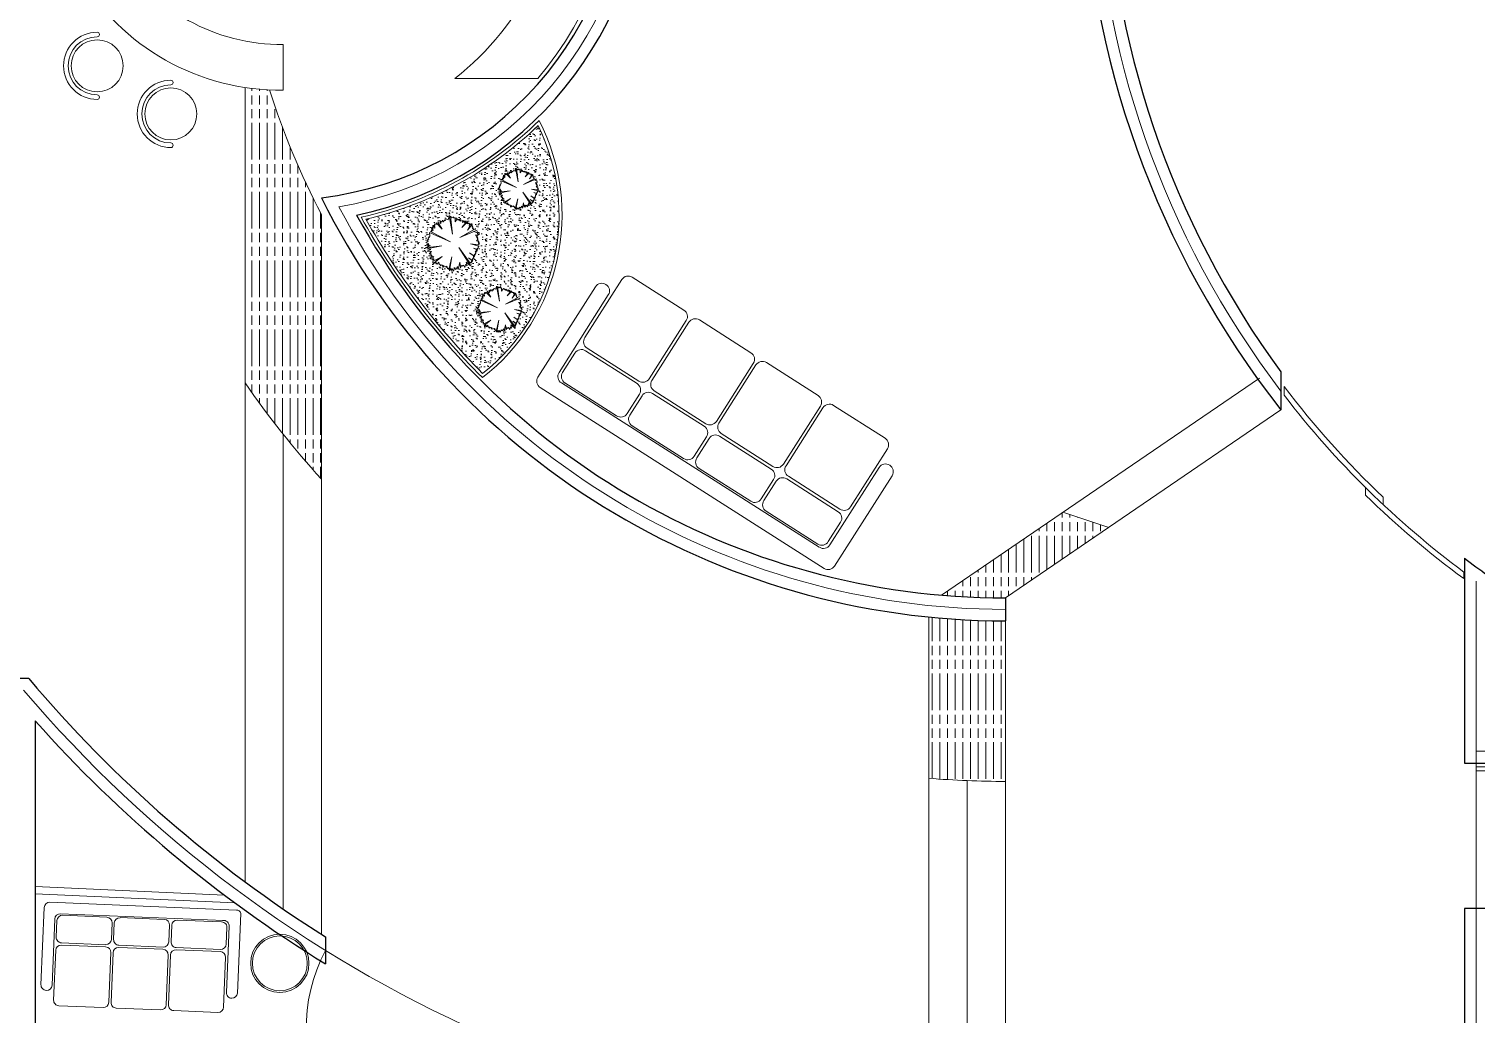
# Model space of a CAD drawing. Header units: millimetres. Extents: x 291 to 670, y 42 to 304.
# Drawn here: x 541.45 to 550.92, y 252.88 to 259.32 of the extents above; entities that cross this region are included whole.
import ezdxf

# ---------------------------------------------------------------- set-up
doc = ezdxf.new("R2010")
doc.units = ezdxf.units.MM
doc.layers.get('0').update_dxf_attribs({"lineweight": 5})
for name, color, linetype, lineweight in [('escalones', 3, 'Continuous', 15), ('medio muro', 6, 'Continuous', 13), ('muebles', 2, 'Continuous', 13), ('muros', 1, 'Continuous', 25), ('ventanas y canceleria', 4, 'Continuous', 13)]:
    doc.layers.add(name, color=color, linetype=linetype, lineweight=lineweight)
pattern_1 = [(270, (381.757865, 514.30787), (0.05, -9e-18), [0.24, -0.03, 0.06, -0.03, 0.06, -0.03])]

msp = doc.modelspace()

# ---------------------------------------------------------------- hatches: boundary and pattern name
at = {"layer": 'escalones'}
h = msp.add_hatch(dxfattribs=at)
h.set_pattern_fill('ACAD_ISO09W100', color=256, scale=0.01, angle=-90, style=0)
h.set_pattern_definition(pattern_1)
h.paths.add_polyline_path([(542.8631, 257.0071, 0.033218), (543.3631, 256.3788), (543.3631, 258.1088, -0.04376), (543.0236, 258.9232, -0.026369), (542.8631, 258.939)])
h = msp.add_hatch(dxfattribs=at)
h.set_pattern_fill('AR-SAND', color=256, scale=0.001, angle=-90, style=0)
h.set_pattern_definition([(52.5, (291.323574, -311.45063), (0.0489413237, -0.0016000313), [0, -0.038608, 0, -0.04318, 0, -0.041275]), (82.5, (291.323574, -311.45063), (0.07168251, 0.044952328), [0, -0.020828, 0, -0.034798, 0, -0.013335]), (122.5, (291.323574, -311.481873), (0.0001437185, 0.079099237), [0, -0.0127, 0, -0.04572, 0, -0.05969]), (132.5, (291.323574, -311.48187), (0.022292932, 0.076355645), [0, -0.00635, 0, -0.029972, 0, -0.03429])])
h.paths.add_polyline_path([(544.7807, 258.69, -0.352558), (544.4175, 257.0687, -0.066063), (543.6535, 258.0776, 0.133827)])
h.paths.add_polyline_path([(544.6543, 258.1413), (544.6594, 258.1563), (544.6657, 258.1494), (544.6747, 258.1629), (544.6777, 258.1494), (544.6852, 258.1853), (544.6896, 258.1569), (544.6926, 258.1689), (544.6956, 258.1644), (544.7031, 258.1704), (544.7106, 258.1584), (544.7136, 258.1734), (544.721, 258.1659), (544.7166, 258.1853), (544.7375, 258.1674), (544.6807, 258.2557), (544.7371, 258.1789), (544.7379, 258.1845), (544.7421, 258.18), (544.741, 258.1859), (544.7446, 258.184), (544.7435, 258.1895), (544.7502, 258.1898), (544.7276, 258.2065), (544.7485, 258.1932), (544.7454, 258.1968), (544.7496, 258.1957), (544.7465, 258.1993), (544.7513, 258.199), (544.749, 258.2024), (544.755, 258.2019), (544.7535, 258.2116), (544.7585, 258.2116), (544.7329, 258.2308), (544.7579, 258.2143), (544.7566, 258.2205), (544.7602, 258.2194), (544.7568, 258.2224), (544.7621, 258.221), (544.7591, 258.2249), (544.7636, 258.2258), (544.763, 258.2322), (544.7674, 258.2344), (544.7613, 258.238), (544.7719, 258.2405), (544.7655, 258.2428), (544.7727, 258.2436), (544.7521, 258.2537), (544.7727, 258.247), (544.7705, 258.2514), (544.7738, 258.2495), (544.7747, 258.255), (544.7769, 258.2562), (544.7755, 258.2601), (544.7813, 258.2629), (544.7376, 258.2746), (544.7777, 258.2695), (544.7822, 258.2771), (544.7752, 258.2776), (544.7802, 258.2835), (544.7755, 258.2849), (544.7774, 258.2888), (544.7677, 258.2885), (544.776, 258.2997), (544.7702, 258.3008), (544.7735, 258.3055), (544.7655, 258.3069), (544.7721, 258.3139), (544.7618, 258.3164), (544.775, 258.317), (544.7721, 258.3248), (544.7754, 258.3262), (544.7542, 258.3348), (544.6857, 258.3057), (544.7569, 258.3447), (544.7472, 258.3489), (544.7506, 258.3523), (544.7458, 258.3564), (544.7499, 258.3598), (544.7438, 258.3632), (544.7458, 258.3693), (544.7234, 258.3414), (544.7404, 258.372), (544.7316, 258.3652), (544.7329, 258.3747), (544.7214, 258.3733), (544.7227, 258.3822), (544.6949, 258.3543), (544.718, 258.3829), (544.7065, 258.3788), (544.7112, 258.3856), (544.699, 258.3788), (544.7065, 258.3869), (544.699, 258.3835), (544.7003, 258.3897), (544.6895, 258.3863), (544.6908, 258.393), (544.6834, 258.3876), (544.6854, 258.393), (544.6766, 258.391), (544.6786, 258.3944), (544.6732, 258.3978), (544.6623, 258.3822), (544.6623, 258.4019), (544.6549, 258.4012), (544.6555, 258.4073), (544.6454, 258.4012), (544.6393, 258.4094), (544.6501, 258.3224), (544.6332, 258.4114), (544.6291, 258.3924), (544.6182, 258.3971), (544.6142, 258.3876), (544.6108, 258.3917), (544.6046, 258.3815), (544.6013, 258.3903), (544.5958, 258.3808), (544.5897, 258.3876), (544.5924, 258.374), (544.5782, 258.3808), (544.5992, 258.3462), (544.57, 258.3767), (544.5694, 258.3686), (544.5619, 258.3733), (544.5633, 258.3638), (544.5537, 258.3652), (544.5531, 258.3598), (544.5592, 258.3591), (544.5633, 258.3591), (544.5633, 258.3516), (544.551, 258.357), (544.5558, 258.3496), (544.547, 258.3496), (544.5551, 258.3414), (544.5456, 258.3414), (544.5497, 258.3366), (544.5422, 258.3346), (544.6393, 258.2843), (544.5436, 258.3265), (544.5375, 258.3299), (544.5388, 258.3115), (544.5334, 258.3095), (544.5375, 258.3061), (544.53, 258.3034), (544.5334, 258.2979), (544.5273, 258.2979), (544.5307, 258.2932), (544.5259, 258.2898), (544.53, 258.2857), (544.5185, 258.2816), (544.5334, 258.2748), (544.5212, 258.2701), (544.5361, 258.2694), (544.5293, 258.2639), (544.5415, 258.2646), (544.5164, 258.2551), (544.5972, 258.2639), (544.5236, 258.2493), (544.5436, 258.247), (544.5263, 258.2382), (544.5476, 258.2361), (544.5361, 258.2252), (544.5449, 258.2252), (544.5415, 258.2191), (544.549, 258.2191), (544.5442, 258.2109), (544.5524, 258.2137), (544.5578, 258.2089), (544.5407, 258.206), (544.5442, 258.2006), (544.5578, 258.2007), (544.5539, 258.1882), (544.5999, 258.2123), (544.56, 258.1818), (544.5718, 258.1818), (544.5751, 258.1743), (544.5827, 258.1842), (544.5841, 258.1724), (544.5879, 258.1743), (544.5902, 258.1667), (544.5935, 258.1719), (544.5992, 258.1705), (544.6029, 258.1648), (544.6076, 258.1686), (544.6048, 258.1596), (544.6199, 258.1644), (544.618, 258.1592), (544.6232, 258.163), (544.6251, 258.1526), (544.6307, 258.1559), (544.6312, 258.1469), (544.6467, 258.2115), (544.6354, 258.1422), (544.6439, 258.153), (544.6453, 258.1431), (544.6496, 258.1526)], flags=16)
h.paths.add_polyline_path([(544.3967, 257.9204), (544.3874, 257.9212), (544.3941, 257.929), (544.3878, 257.9308), (544.3904, 257.936), (544.3774, 257.9357), (544.3886, 257.9505), (544.3808, 257.952), (544.3852, 257.9583), (544.3745, 257.9602), (544.3834, 257.9695), (544.3696, 257.9728), (544.3872, 257.9737), (544.3832, 257.9841), (544.3877, 257.9859), (544.3595, 257.9974), (544.2682, 257.9586), (544.363, 258.0106), (544.3501, 258.0162), (544.3546, 258.0207), (544.3483, 258.0261), (544.3537, 258.0307), (544.3455, 258.0352), (544.3483, 258.0433), (544.3184, 258.0062), (544.341, 258.047), (544.3292, 258.0379), (544.3311, 258.0506), (544.3157, 258.0488), (544.3175, 258.0606), (544.2804, 258.0234), (544.3112, 258.0615), (544.2958, 258.056), (544.3021, 258.0651), (544.2858, 258.056), (544.2958, 258.0669), (544.2858, 258.0624), (544.2876, 258.0705), (544.2731, 258.066), (544.275, 258.0751), (544.265, 258.0678), (544.2677, 258.0751), (544.256, 258.0723), (544.2587, 258.0769), (544.2514, 258.0814), (544.237, 258.0606), (544.237, 258.0868), (544.227, 258.0859), (544.2279, 258.0941), (544.2143, 258.0859), (544.2062, 258.0968), (544.2207, 257.9808), (544.198, 258.0995), (544.1926, 258.0742), (544.1781, 258.0805), (544.1727, 258.0678), (544.1682, 258.0732), (544.16, 258.0597), (544.1555, 258.0714), (544.1483, 258.0588), (544.1401, 258.0678), (544.1437, 258.0497), (544.1247, 258.0588), (544.1528, 258.0125), (544.1139, 258.0533), (544.113, 258.0424), (544.103, 258.0488), (544.1048, 258.0361), (544.0922, 258.0379), (544.0913, 258.0307), (544.0994, 258.0298), (544.1048, 258.0298), (544.1048, 258.0198), (544.0885, 258.027), (544.0949, 258.0171), (544.0831, 258.0171), (544.094, 258.0062), (544.0813, 258.0062), (544.0867, 257.9999), (544.0768, 257.9971), (544.2062, 257.9301), (544.0786, 257.9863), (544.0705, 257.9908), (544.0723, 257.9663), (544.065, 257.9636), (544.0705, 257.9591), (544.0605, 257.9555), (544.065, 257.9482), (544.0569, 257.9482), (544.0614, 257.9419), (544.0551, 257.9373), (544.0605, 257.9319), (544.0451, 257.9265), (544.065, 257.9174), (544.0487, 257.9111), (544.0686, 257.9102), (544.0596, 257.9029), (544.0759, 257.9038), (544.0424, 257.8911), (544.1501, 257.9029), (544.052, 257.8835), (544.0786, 257.8803), (544.0556, 257.8686), (544.084, 257.8658), (544.0686, 257.8513), (544.0804, 257.8513), (544.0759, 257.8431), (544.0858, 257.8431), (544.0795, 257.8322), (544.0904, 257.8359), (544.0976, 257.8295), (544.0747, 257.8257), (544.0794, 257.8185), (544.0976, 257.8187), (544.0924, 257.802), (544.1537, 257.8341), (544.1005, 257.7935), (544.1163, 257.7934), (544.1207, 257.7834), (544.1307, 257.7966), (544.1326, 257.7808), (544.1376, 257.7834), (544.1408, 257.7733), (544.1452, 257.7802), (544.1527, 257.7783), (544.1577, 257.7708), (544.164, 257.7758), (544.1603, 257.7639), (544.1803, 257.7701), (544.1778, 257.7632), (544.1847, 257.7683), (544.1873, 257.7544), (544.1948, 257.7588), (544.1954, 257.7469), (544.2161, 257.833), (544.2011, 257.7406), (544.2124, 257.7551), (544.2143, 257.7419), (544.2199, 257.7544), (544.2262, 257.7393), (544.2331, 257.7595), (544.2415, 257.7502), (544.2534, 257.7682), (544.2574, 257.7502), (544.2674, 257.7981), (544.2734, 257.7602), (544.2773, 257.7762), (544.2813, 257.7702), (544.2913, 257.7781), (544.3013, 257.7622), (544.3052, 257.7821), (544.3152, 257.7722), (544.3092, 257.7981), (544.3371, 257.7742), (544.2614, 257.8919), (544.3366, 257.7896), (544.3377, 257.797), (544.3433, 257.7911), (544.3418, 257.7989), (544.3466, 257.7963), (544.3451, 257.8037), (544.354, 257.8041), (544.324, 257.8264), (544.3518, 257.8085), (544.3477, 257.8134), (544.3533, 257.8119), (544.3492, 257.8167), (544.3555, 257.8163), (544.3525, 257.8208), (544.3574, 257.8204), (544.3533, 257.8253), (544.3603, 257.8208), (544.3585, 257.8331), (544.3652, 257.8331), (544.331, 257.8587), (544.3644, 257.8368), (544.3626, 257.845), (544.3674, 257.8435), (544.3629, 257.8476), (544.37, 257.8457), (544.3659, 257.8509), (544.372, 257.852), (544.3711, 257.8606), (544.3771, 257.8635), (544.3689, 257.8684), (544.383, 257.8717), (544.3745, 257.8747), (544.3841, 257.8758), (544.3566, 257.8892), (544.3841, 257.8803), (544.3811, 257.8862), (544.3856, 257.8836), (544.3867, 257.8911), (544.3897, 257.8925), (544.3878, 257.8977), (544.3956, 257.9015), (544.3373, 257.9171), (544.3908, 257.9104)], flags=16)
h.paths.add_polyline_path([(544.6091, 257.6081), (544.5779, 257.5769), (544.6037, 257.6089), (544.5908, 257.6043), (544.5961, 257.612), (544.5824, 257.6043), (544.5908, 257.6135), (544.5824, 257.6097), (544.584, 257.6165), (544.5718, 257.6127), (544.5733, 257.6203), (544.5649, 257.6142), (544.5672, 257.6203), (544.5573, 257.618), (544.5596, 257.6219), (544.5535, 257.6257), (544.5413, 257.6081), (544.5413, 257.6302), (544.533, 257.6295), (544.5337, 257.6363), (544.5223, 257.6295), (544.5155, 257.6386), (544.5276, 257.5411), (544.5086, 257.6409), (544.504, 257.6196), (544.4919, 257.6249), (544.4873, 257.6142), (544.4835, 257.6188), (544.4766, 257.6074), (544.4728, 257.6173), (544.4667, 257.6066), (544.4599, 257.6142), (544.4629, 257.599), (544.447, 257.6066), (544.4705, 257.5678), (544.4378, 257.602), (544.4371, 257.5929), (544.4287, 257.5982), (544.4302, 257.5876), (544.4196, 257.5891), (544.4188, 257.583), (544.4256, 257.5822), (544.4302, 257.5822), (544.4302, 257.5738), (544.4165, 257.5799), (544.4218, 257.5716), (544.4119, 257.5716), (544.4211, 257.5624), (544.4104, 257.5624), (544.415, 257.5571), (544.4066, 257.5548), (544.5155, 257.4984), (544.4081, 257.5457), (544.4013, 257.5495), (544.4028, 257.5289), (544.3967, 257.5266), (544.4013, 257.5228), (544.3929, 257.5197), (544.3967, 257.5136), (544.3899, 257.5136), (544.3937, 257.5083), (544.3883, 257.5045), (544.3929, 257.4999), (544.38, 257.4954), (544.3967, 257.4877), (544.383, 257.4824), (544.3998, 257.4816), (544.3922, 257.4755), (544.4059, 257.4763), (544.3777, 257.4656), (544.4683, 257.4755), (544.3857, 257.4592), (544.4081, 257.4565), (544.3888, 257.4467), (544.4127, 257.4443), (544.3998, 257.4321), (544.4097, 257.4321), (544.4059, 257.4253), (544.4142, 257.4253), (544.4089, 257.4161), (544.418, 257.4192), (544.4241, 257.4138), (544.4049, 257.4106), (544.4088, 257.4046), (544.4241, 257.4047), (544.4198, 257.3906), (544.4713, 257.4176), (544.4266, 257.3835), (544.4398, 257.3834), (544.4435, 257.375), (544.452, 257.3861), (544.4536, 257.3729), (544.4578, 257.375), (544.4604, 257.3665), (544.4641, 257.3723), (544.4705, 257.3707), (544.4747, 257.3644), (544.48, 257.3686), (544.4768, 257.3586), (544.4937, 257.3639), (544.4916, 257.3581), (544.4974, 257.3623), (544.4995, 257.3507), (544.5059, 257.3544), (544.5064, 257.3443), (544.5238, 257.4168), (544.5112, 257.339), (544.5207, 257.3512), (544.5222, 257.3401), (544.527, 257.3507), (544.5323, 257.338), (544.5381, 257.3549), (544.5451, 257.3471), (544.5552, 257.3622), (544.5585, 257.3471), (544.5669, 257.3874), (544.572, 257.3555), (544.5753, 257.3689), (544.5787, 257.3639), (544.587, 257.3706), (544.5954, 257.3572), (544.5988, 257.374), (544.6072, 257.3656), (544.6021, 257.3874), (544.6256, 257.3672), (544.5619, 257.4663), (544.6251, 257.3802), (544.6261, 257.3865), (544.6308, 257.3815), (544.6295, 257.388), (544.6336, 257.3858), (544.6323, 257.3921), (544.6398, 257.3924), (544.6145, 257.4112), (544.6379, 257.3962), (544.6345, 257.4002), (544.6392, 257.399), (544.6358, 257.403), (544.6411, 257.4027), (544.6386, 257.4065), (544.6426, 257.4062), (544.6392, 257.4102), (544.6451, 257.4065), (544.6436, 257.4168), (544.6492, 257.4168), (544.6204, 257.4384), (544.6486, 257.4199), (544.647, 257.4268), (544.6511, 257.4255), (544.6473, 257.429), (544.6532, 257.4274), (544.6498, 257.4318), (544.6549, 257.4327), (544.6542, 257.4399), (544.6592, 257.4424), (544.6523, 257.4465), (544.6642, 257.4493), (544.657, 257.4518), (544.6651, 257.4527), (544.642, 257.464), (544.6651, 257.4565), (544.6626, 257.4615), (544.6664, 257.4593), (544.6673, 257.4656), (544.6698, 257.4668), (544.6682, 257.4712), (544.6748, 257.4743), (544.6258, 257.4875), (544.6707, 257.4818), (544.6757, 257.4903), (544.6679, 257.4909), (544.6735, 257.4975), (544.6682, 257.499), (544.6704, 257.5034), (544.6595, 257.5031), (544.6689, 257.5156), (544.6623, 257.5168), (544.666, 257.5222), (544.657, 257.5237), (544.6645, 257.5315), (544.6529, 257.5344), (544.6677, 257.535), (544.6644, 257.5438), (544.6682, 257.5454), (544.6444, 257.555), (544.5676, 257.5224), (544.6474, 257.5662), (544.6365, 257.5708), (544.6403, 257.5746), (544.6349, 257.5792), (544.6395, 257.583), (544.6327, 257.5868), (544.6349, 257.5937), (544.6098, 257.5624), (544.6289, 257.5967), (544.619, 257.5891), (544.6205, 257.5998), (544.6075, 257.5982)], flags=16)
h = msp.add_hatch(dxfattribs=at)
h.set_pattern_fill('ACAD_ISO09W100', color=256, scale=0.01, angle=-90, style=0)
h.set_pattern_definition(pattern_1)
h.paths.add_polyline_path([(548.5123, 256.0627), (548.2133, 256.1614), (547.4195, 255.6198, 0.021537), (547.8367, 255.6018)])
h = msp.add_hatch(dxfattribs=at)
h.set_pattern_fill('ACAD_ISO09W100', color=256, scale=0.01, angle=-90, style=0)
h.set_pattern_definition(pattern_1)
h.paths.add_polyline_path([(547.8367, 254.4018), (547.8367, 255.4518, -0.025047), (547.3367, 255.4768), (547.3367, 254.4225, 0.020688)])

# ---------------------------------------------------------------- linework, layer by layer
for p, q in [((550.9151, 255.7123), (550.9151, 254.6)), ((550.9151, 254.6), (550.9151, 248.1008)), ((554.0008, 254.6), (550.9151, 254.6))]:
    msp.add_line(p, q)
for centre, radius, start, end in [((543.0936, 260.4518), 2.3243, 279.5133, 80.4867), ((554.4151, 260.5856), 6, 181.27842, 217.24875), ((547.8367, 260.4518), 4.925, 207.73987, 270), ((547.8367, 260.4518), 8.4244, 220.33605, 246.03657), ((550.9151, 254.5203), 0.95, 270, 358.56532), ((544.3095, 252.8013), 1.0444, 151.69474, 271.37166)]:
    msp.add_arc(centre, radius, start, end)
for p, q in [((542.8631, 258.939), (542.8631, 253.7454)), ((543.3631, 258.1088), (543.3631, 253.402)), ((549.4981, 257.0379), (547.4195, 255.6198)), ((549.639, 256.8314), (547.8367, 255.6018)), ((543.1131, 256.6716), (543.1131, 253.567)), ((548.5123, 256.0627), (548.2133, 256.1614)), ((547.3367, 255.4768), (547.3367, 252.1174)), ((547.8367, 255.4518), (547.8367, 252.1024)), ((547.5867, 254.407), (547.5867, 252.1061)), ((542.7291, 253.6582), (541.4901, 253.7143)), ((542.7975, 253.6074), (541.4901, 253.6665))]:
    msp.add_line(p, q, dxfattribs=at)
for points in [[(544.5999, 258.2123), (544.5539, 258.1882), (544.5578, 258.2007), (544.5578, 258.2007), (544.5442, 258.2006), (544.5407, 258.206), (544.5578, 258.2089), (544.5524, 258.2137), (544.5442, 258.2109), (544.549, 258.2191), (544.5415, 258.2191), (544.5449, 258.2252), (544.5361, 258.2252), (544.5476, 258.2361), (544.5263, 258.2382), (544.5436, 258.247), (544.5236, 258.2493), (544.5972, 258.2639), (544.5164, 258.2551), (544.5415, 258.2646), (544.5293, 258.2639), (544.5361, 258.2694), (544.5212, 258.2701), (544.5334, 258.2748), (544.5185, 258.2816), (544.53, 258.2857), (544.5259, 258.2898), (544.5307, 258.2932), (544.5273, 258.2979), (544.5334, 258.2979), (544.53, 258.3034), (544.5375, 258.3061), (544.5334, 258.3095), (544.5388, 258.3115), (544.5375, 258.3299), (544.5436, 258.3265), (544.6393, 258.2843), (544.5422, 258.3346), (544.5497, 258.3366), (544.5456, 258.3414), (544.5551, 258.3414), (544.547, 258.3496), (544.5558, 258.3496), (544.551, 258.357), (544.5633, 258.3516), (544.5633, 258.3591), (544.5592, 258.3591), (544.5531, 258.3598), (544.5537, 258.3652), (544.5633, 258.3638), (544.5619, 258.3733), (544.5694, 258.3686), (544.57, 258.3767), (544.5992, 258.3462), (544.5782, 258.3808), (544.5924, 258.374), (544.5897, 258.3876), (544.5958, 258.3808), (544.6013, 258.3903), (544.6046, 258.3815), (544.6108, 258.3917), (544.6142, 258.3876), (544.6182, 258.3971), (544.6291, 258.3924), (544.6332, 258.4114), (544.6501, 258.3224), (544.6393, 258.4094), (544.6454, 258.4012), (544.6555, 258.4073), (544.6549, 258.4012), (544.6623, 258.4019), (544.6623, 258.3822), (544.6732, 258.3978), (544.6786, 258.3944), (544.6766, 258.391), (544.6854, 258.393), (544.6834, 258.3876), (544.6908, 258.393), (544.6895, 258.3863), (544.7003, 258.3897), (544.699, 258.3835), (544.7065, 258.3869), (544.699, 258.3788), (544.7112, 258.3856), (544.7065, 258.3788), (544.718, 258.3829), (544.6949, 258.3543), (544.7227, 258.3822), (544.7214, 258.3733), (544.7329, 258.3747), (544.7316, 258.3652), (544.7404, 258.372), (544.7234, 258.3414), (544.7458, 258.3693), (544.7438, 258.3632), (544.7499, 258.3598), (544.7458, 258.3564), (544.7506, 258.3523), (544.7472, 258.3489), (544.7569, 258.3447), (544.6857, 258.3057), (544.7703, 258.3416), (544.7542, 258.3348), (544.7754, 258.3262), (544.7721, 258.3248), (544.775, 258.317), (544.7618, 258.3164), (544.7721, 258.3139), (544.7655, 258.3069), (544.7735, 258.3055), (544.7702, 258.3008), (544.776, 258.2997), (544.7677, 258.2885), (544.7774, 258.2888), (544.7755, 258.2849), (544.7802, 258.2835), (544.7752, 258.2776), (544.7822, 258.2771), (544.7777, 258.2695), (544.7376, 258.2746), (544.7813, 258.2629), (544.7755, 258.2601), (544.7769, 258.2562), (544.7747, 258.255), (544.7738, 258.2495), (544.7705, 258.2514), (544.7727, 258.247), (544.7521, 258.2537), (544.7727, 258.2436), (544.7655, 258.2428), (544.7719, 258.2405), (544.7613, 258.238), (544.7674, 258.2344), (544.763, 258.2322), (544.7635, 258.2269), (544.7605, 258.2272), (544.7621, 258.2255), (544.7591, 258.2249), (544.7621, 258.221), (544.7568, 258.2224), (544.7602, 258.2194), (544.7566, 258.2205), (544.7579, 258.2143), (544.7329, 258.2308), (544.7585, 258.2116), (544.7535, 258.2116), (544.7549, 258.2024), (544.7496, 258.2057), (544.7527, 258.2021), (544.749, 258.2024), (544.7513, 258.199), (544.7465, 258.1993), (544.7496, 258.1957), (544.7454, 258.1968), (544.7485, 258.1932), (544.7276, 258.2065), (544.7502, 258.1898), (544.7435, 258.1895), (544.7446, 258.184), (544.741, 258.1859), (544.7421, 258.18), (544.7379, 258.1845), (544.7371, 258.1789), (544.6807, 258.2557), (544.7375, 258.1674), (544.7166, 258.1853), (544.721, 258.1659), (544.7136, 258.1734), (544.7106, 258.1584), (544.7031, 258.1704), (544.6956, 258.1644), (544.6926, 258.1689), (544.6896, 258.1569), (544.6852, 258.1853), (544.6777, 258.1494), (544.6747, 258.1629), (544.6657, 258.1494), (544.6594, 258.1563), (544.6543, 258.1413), (544.6496, 258.1526), (544.6453, 258.1431), (544.6439, 258.153), (544.6354, 258.1422), (544.6467, 258.2115), (544.6312, 258.1469), (544.6307, 258.1559), (544.6251, 258.1526), (544.6232, 258.163), (544.618, 258.1592), (544.6199, 258.1644), (544.6048, 258.1596), (544.6076, 258.1686), (544.6029, 258.1648), (544.5992, 258.1705), (544.5935, 258.1719), (544.5902, 258.1667), (544.5879, 258.1743), (544.5841, 258.1724), (544.5827, 258.1842), (544.5751, 258.1743), (544.5718, 258.1818), (544.56, 258.1818)], [(544.1537, 257.8341), (544.0924, 257.802), (544.0976, 257.8187), (544.0976, 257.8187), (544.0794, 257.8185), (544.0747, 257.8257), (544.0976, 257.8295), (544.0904, 257.8359), (544.0795, 257.8322), (544.0858, 257.8431), (544.0759, 257.8431), (544.0804, 257.8513), (544.0686, 257.8513), (544.084, 257.8658), (544.0556, 257.8686), (544.0786, 257.8803), (544.052, 257.8835), (544.1501, 257.9029), (544.0424, 257.8911), (544.0759, 257.9038), (544.0596, 257.9029), (544.0686, 257.9102), (544.0487, 257.9111), (544.065, 257.9174), (544.0451, 257.9265), (544.0605, 257.9319), (544.0551, 257.9373), (544.0614, 257.9419), (544.0569, 257.9482), (544.065, 257.9482), (544.0605, 257.9555), (544.0705, 257.9591), (544.065, 257.9636), (544.0723, 257.9663), (544.0705, 257.9908), (544.0786, 257.9863), (544.2062, 257.9301), (544.0768, 257.9971), (544.0867, 257.9999), (544.0813, 258.0062), (544.094, 258.0062), (544.0831, 258.0171), (544.0949, 258.0171), (544.0885, 258.027), (544.1048, 258.0198), (544.1048, 258.0298), (544.0994, 258.0298), (544.0913, 258.0307), (544.0922, 258.0379), (544.1048, 258.0361), (544.103, 258.0488), (544.113, 258.0424), (544.1139, 258.0533), (544.1528, 258.0125), (544.1247, 258.0588), (544.1437, 258.0497), (544.1401, 258.0678), (544.1483, 258.0588), (544.1555, 258.0714), (544.16, 258.0597), (544.1682, 258.0732), (544.1727, 258.0678), (544.1781, 258.0805), (544.1926, 258.0742), (544.198, 258.0995), (544.2207, 257.9808), (544.2062, 258.0968), (544.2143, 258.0859), (544.2279, 258.0941), (544.227, 258.0859), (544.237, 258.0868), (544.237, 258.0606), (544.2514, 258.0814), (544.2587, 258.0769), (544.256, 258.0723), (544.2677, 258.0751), (544.265, 258.0678), (544.275, 258.0751), (544.2731, 258.066), (544.2876, 258.0705), (544.2858, 258.0624), (544.2958, 258.0669), (544.2858, 258.056), (544.3021, 258.0651), (544.2958, 258.056), (544.3112, 258.0615), (544.2804, 258.0234), (544.3175, 258.0606), (544.3157, 258.0488), (544.3311, 258.0506), (544.3292, 258.0379), (544.341, 258.047), (544.3184, 258.0062), (544.3483, 258.0433), (544.3455, 258.0352), (544.3537, 258.0307), (544.3483, 258.0261), (544.3546, 258.0207), (544.3501, 258.0162), (544.363, 258.0106), (544.2682, 257.9586), (544.3809, 258.0065), (544.3595, 257.9974), (544.3877, 257.9859), (544.3832, 257.9841), (544.3872, 257.9737), (544.3696, 257.9728), (544.3834, 257.9695), (544.3745, 257.9602), (544.3852, 257.9583), (544.3808, 257.952), (544.3886, 257.9505), (544.3774, 257.9357), (544.3904, 257.936), (544.3878, 257.9308), (544.3941, 257.929), (544.3874, 257.9212), (544.3967, 257.9204), (544.3908, 257.9104), (544.3373, 257.9171), (544.3956, 257.9015), (544.3878, 257.8977), (544.3897, 257.8925), (544.3867, 257.8911), (544.3856, 257.8836), (544.3811, 257.8862), (544.3841, 257.8803), (544.3566, 257.8892), (544.3841, 257.8758), (544.3745, 257.8747), (544.383, 257.8717), (544.3689, 257.8684), (544.3771, 257.8635), (544.3711, 257.8606), (544.3719, 257.8535), (544.3678, 257.8539), (544.37, 257.8517), (544.3659, 257.8509), (544.37, 257.8457), (544.3629, 257.8476), (544.3674, 257.8435), (544.3626, 257.845), (544.3644, 257.8368), (544.331, 257.8587), (544.3652, 257.8331), (544.3585, 257.8331), (544.3603, 257.8208), (544.3533, 257.8253), (544.3574, 257.8204), (544.3525, 257.8208), (544.3555, 257.8163), (544.3492, 257.8167), (544.3533, 257.8119), (544.3477, 257.8134), (544.3518, 257.8085), (544.324, 257.8264), (544.354, 257.8041), (544.3451, 257.8037), (544.3466, 257.7963), (544.3418, 257.7989), (544.3433, 257.7911), (544.3377, 257.797), (544.3366, 257.7896), (544.2614, 257.8919), (544.3371, 257.7742), (544.3092, 257.7981), (544.3152, 257.7722), (544.3052, 257.7821), (544.3013, 257.7622), (544.2913, 257.7781), (544.2813, 257.7702), (544.2773, 257.7762), (544.2734, 257.7602), (544.2674, 257.7981), (544.2574, 257.7502), (544.2534, 257.7682), (544.2415, 257.7502), (544.2331, 257.7595), (544.2262, 257.7393), (544.2199, 257.7544), (544.2143, 257.7419), (544.2124, 257.7551), (544.2011, 257.7406), (544.2161, 257.833), (544.1954, 257.7469), (544.1948, 257.7588), (544.1873, 257.7544), (544.1847, 257.7683), (544.1778, 257.7632), (544.1803, 257.7701), (544.1603, 257.7639), (544.164, 257.7758), (544.1577, 257.7708), (544.1527, 257.7783), (544.1452, 257.7802), (544.1408, 257.7733), (544.1376, 257.7834), (544.1326, 257.7808), (544.1307, 257.7966), (544.1207, 257.7834), (544.1163, 257.7934), (544.1005, 257.7935)], [(544.4713, 257.4176), (544.4198, 257.3906), (544.4241, 257.4047), (544.4241, 257.4047), (544.4088, 257.4046), (544.4049, 257.4106), (544.4241, 257.4138), (544.418, 257.4192), (544.4089, 257.4161), (544.4142, 257.4253), (544.4059, 257.4253), (544.4097, 257.4321), (544.3998, 257.4321), (544.4127, 257.4443), (544.3888, 257.4467), (544.4081, 257.4565), (544.3857, 257.4592), (544.4683, 257.4755), (544.3777, 257.4656), (544.4059, 257.4763), (544.3922, 257.4755), (544.3998, 257.4816), (544.383, 257.4824), (544.3967, 257.4877), (544.38, 257.4954), (544.3929, 257.4999), (544.3883, 257.5045), (544.3937, 257.5083), (544.3899, 257.5136), (544.3967, 257.5136), (544.3929, 257.5197), (544.4013, 257.5228), (544.3967, 257.5266), (544.4028, 257.5289), (544.4013, 257.5495), (544.4081, 257.5457), (544.5155, 257.4984), (544.4066, 257.5548), (544.415, 257.5571), (544.4104, 257.5624), (544.4211, 257.5624), (544.4119, 257.5716), (544.4218, 257.5716), (544.4165, 257.5799), (544.4302, 257.5738), (544.4302, 257.5822), (544.4256, 257.5822), (544.4188, 257.583), (544.4196, 257.5891), (544.4302, 257.5876), (544.4287, 257.5982), (544.4371, 257.5929), (544.4378, 257.602), (544.4705, 257.5678), (544.447, 257.6066), (544.4629, 257.599), (544.4599, 257.6142), (544.4667, 257.6066), (544.4728, 257.6173), (544.4766, 257.6074), (544.4835, 257.6188), (544.4873, 257.6142), (544.4919, 257.6249), (544.504, 257.6196), (544.5086, 257.6409), (544.5276, 257.5411), (544.5155, 257.6386), (544.5223, 257.6295), (544.5337, 257.6363), (544.533, 257.6295), (544.5413, 257.6302), (544.5413, 257.6081), (544.5535, 257.6257), (544.5596, 257.6219), (544.5573, 257.618), (544.5672, 257.6203), (544.5649, 257.6142), (544.5733, 257.6203), (544.5718, 257.6127), (544.584, 257.6165), (544.5824, 257.6097), (544.5908, 257.6135), (544.5824, 257.6043), (544.5961, 257.612), (544.5908, 257.6043), (544.6037, 257.6089), (544.5779, 257.5769), (544.6091, 257.6081), (544.6075, 257.5982), (544.6205, 257.5998), (544.619, 257.5891), (544.6289, 257.5967), (544.6098, 257.5624), (544.6349, 257.5937), (544.6327, 257.5868), (544.6395, 257.583), (544.6349, 257.5792), (544.6403, 257.5746), (544.6365, 257.5708), (544.6474, 257.5662), (544.5676, 257.5224), (544.6624, 257.5626), (544.6444, 257.555), (544.6682, 257.5454), (544.6644, 257.5438), (544.6677, 257.535), (544.6529, 257.5344), (544.6645, 257.5315), (544.657, 257.5237), (544.666, 257.5222), (544.6623, 257.5168), (544.6689, 257.5156), (544.6595, 257.5031), (544.6704, 257.5034), (544.6682, 257.499), (544.6735, 257.4975), (544.6679, 257.4909), (544.6757, 257.4903), (544.6707, 257.4818), (544.6258, 257.4875), (544.6748, 257.4743), (544.6682, 257.4712), (544.6698, 257.4668), (544.6673, 257.4656), (544.6664, 257.4593), (544.6626, 257.4615), (544.6651, 257.4565), (544.642, 257.464), (544.6651, 257.4527), (544.657, 257.4518), (544.6642, 257.4493), (544.6523, 257.4465), (544.6592, 257.4424), (544.6542, 257.4399), (544.6548, 257.434), (544.6514, 257.4343), (544.6532, 257.4324), (544.6498, 257.4318), (544.6532, 257.4274), (544.6473, 257.429), (544.6511, 257.4255), (544.647, 257.4268), (544.6486, 257.4199), (544.6204, 257.4384), (544.6492, 257.4168), (544.6436, 257.4168), (544.6451, 257.4065), (544.6392, 257.4102), (544.6426, 257.4062), (544.6386, 257.4065), (544.6411, 257.4027), (544.6358, 257.403), (544.6392, 257.399), (544.6345, 257.4002), (544.6379, 257.3962), (544.6145, 257.4112), (544.6398, 257.3924), (544.6323, 257.3921), (544.6336, 257.3858), (544.6295, 257.388), (544.6308, 257.3815), (544.6261, 257.3865), (544.6251, 257.3802), (544.5619, 257.4663), (544.6256, 257.3672), (544.6021, 257.3874), (544.6072, 257.3656), (544.5988, 257.374), (544.5954, 257.3572), (544.587, 257.3706), (544.5787, 257.3639), (544.5753, 257.3689), (544.572, 257.3555), (544.5669, 257.3874), (544.5585, 257.3471), (544.5552, 257.3622), (544.5451, 257.3471), (544.5381, 257.3549), (544.5323, 257.338), (544.527, 257.3507), (544.5222, 257.3401), (544.5207, 257.3512), (544.5112, 257.339), (544.5238, 257.4168), (544.5064, 257.3443), (544.5059, 257.3544), (544.4995, 257.3507), (544.4974, 257.3623), (544.4916, 257.3581), (544.4937, 257.3639), (544.4768, 257.3586), (544.48, 257.3686), (544.4747, 257.3644), (544.4705, 257.3707), (544.4641, 257.3723), (544.4604, 257.3665), (544.4578, 257.375), (544.4536, 257.3729), (544.452, 257.3861), (544.4435, 257.375), (544.4398, 257.3834), (544.4266, 257.3835)]]:
    msp.add_lwpolyline(points, close=True, dxfattribs=at)
for radius, start, end in [(5.05, 197.61968, 207.64232), (6.05, 214.7062, 222.31645), (6.05, 265.2594, 270)]:
    msp.add_arc((547.8367, 260.4518), radius, start, end, dxfattribs=at)
at = {"layer": 'medio muro'}
for centre, radius, start, end in [((543.0936, 260.4518), 2.4193, 282.63866, 314.40035), ((543.0936, 260.4518), 2.4393, 283.26992, 313.75962), ((543.5924, 258.1049), 1.3446, 307.76816, 27.38098), ((543.5924, 258.1049), 1.3246, 308.53249, 26.21462), ((547.8367, 260.4518), 4.83, 209.2593, 224.90768), ((547.8367, 260.4518), 4.81, 209.57747, 224.69606)]:
    msp.add_arc(centre, radius, start, end, dxfattribs=at)
at = {"layer": 'muebles'}
for p, q in [((543.1131, 259.2212), (543.1131, 258.9217)), ((544.2355, 258.9971), (544.7775, 258.9971))]:
    msp.add_line(p, q, dxfattribs=at)
at = {"layer": 'muebles', "linetype": 'ByBlock'}
for p, q in [((545.3275, 257.6833), (545.0858, 257.3037)), ((545.2242, 257.6514), (545.2242, 257.6514)), ((545.7339, 257.4838), (545.3965, 257.6986)), ((545.1551, 257.6361), (544.7792, 257.0456)), ((544.9172, 257.0763), (545.2395, 257.5824)), ((545.5075, 257.0352), (545.7492, 257.4148)), ((545.7661, 257.404), (545.5244, 257.0244)), ((546.1725, 257.2045), (545.8351, 257.4193)), ((545.0213, 257.2025), (544.9408, 257.076)), ((545.4278, 257.003), (545.0903, 257.2178)), ((545.1011, 257.2347), (545.4385, 257.0199)), ((545.9462, 256.7559), (546.1879, 257.1355)), ((546.2047, 257.1247), (545.963, 256.7452)), ((546.6112, 256.9252), (546.2738, 257.1401)), ((546.6196, 255.9331), (544.9326, 257.0073)), ((544.9561, 257.007), (545.2935, 256.7921)), ((544.7945, 256.9766), (546.6502, 255.795)), ((545.3625, 256.8074), (545.4431, 256.934)), ((545.4599, 256.9232), (545.3794, 256.7967)), ((545.8664, 256.7237), (545.529, 256.9385)), ((545.5397, 256.9554), (545.8771, 256.7406)), ((546.3848, 256.4766), (546.6265, 256.8562)), ((546.6434, 256.8454), (546.4017, 256.4659)), ((547.0498, 256.6459), (546.7124, 256.8608)), ((545.3947, 256.7277), (545.7321, 256.5128)), ((545.8011, 256.5281), (545.8817, 256.6547)), ((545.8986, 256.6439), (545.818, 256.5174)), ((546.305, 256.4444), (545.9676, 256.6592)), ((545.9783, 256.6761), (546.3158, 256.4613)), ((546.8234, 256.1973), (547.0651, 256.5769)), ((545.8333, 256.4484), (546.1707, 256.2335)), ((547.0109, 256.4545), (546.6886, 255.9484)), ((547.0799, 256.4698), (547.0799, 256.4698)), ((546.2398, 256.2489), (546.3203, 256.3754)), ((546.3372, 256.3646), (546.2566, 256.2381)), ((546.7436, 256.1651), (546.4062, 256.38)), ((546.417, 256.3968), (546.7544, 256.182)), ((546.7193, 255.8103), (547.0952, 256.4008)), ((546.272, 256.1691), (546.6094, 255.9542)), ((546.6784, 255.9696), (546.759, 256.0961)), ((541.5497, 253.577), (541.5287, 253.0717)), ((542.8067, 253.5609), (541.5873, 253.6116)), ((541.6009, 253.0687), (541.6189, 253.5018)), ((541.633, 253.4923), (541.6285, 253.384)), ((541.6565, 253.5364), (542.7249, 253.492)), ((541.9593, 253.5149), (541.6706, 253.5269)), ((542.3347, 253.4992), (542.0459, 253.5113)), ((542.7101, 253.4836), (542.4213, 253.4956)), ((542.8136, 253.0183), (542.8353, 253.5385)), ((541.9894, 253.369), (541.9939, 253.4773)), ((542.0083, 253.4767), (542.0038, 253.3684)), ((542.3648, 253.3534), (542.3693, 253.4617)), ((542.3837, 253.4611), (542.3792, 253.3528)), ((542.7401, 253.3378), (542.7447, 253.446)), ((542.7595, 253.4544), (542.7414, 253.0213)), ((541.6249, 253.2974), (541.6113, 252.9725)), ((541.9512, 253.32), (541.6625, 253.332)), ((541.6631, 253.3464), (541.9518, 253.3344)), ((542.3266, 253.3043), (542.0378, 253.3163)), ((542.0384, 253.3308), (542.3272, 253.3188)), ((542.702, 253.2887), (542.4132, 253.3007)), ((542.4138, 253.3152), (542.7026, 253.3032)), ((541.9723, 252.9575), (541.9858, 253.2824)), ((542.0002, 253.2818), (541.9867, 252.9569)), ((542.3477, 252.9419), (542.3612, 253.2667)), ((542.3756, 253.2661), (542.3621, 252.9413)), ((542.723, 252.9263), (542.7365, 253.2511)), ((541.5633, 253.0356), (541.5633, 253.0356)), ((541.6459, 252.9349), (541.9347, 252.9229)), ((542.0213, 252.9193), (542.3101, 252.9073)), ((542.776, 252.9837), (542.776, 252.9837)), ((542.3967, 252.9037), (542.6854, 252.8917))]:
    msp.add_line(p, q, dxfattribs=at)
for centre in [(541.8962, 259.0808), (542.3781, 258.7666)]:
    msp.add_circle(centre, 0.17, dxfattribs=at)
at = {"layer": 'muebles'}
for radius in [0.1906, 0.1794]:
    msp.add_circle((543.0908, 253.2124), radius, dxfattribs=at)
for centre, radius, start, end in [((543.0936, 260.4518), 1.5302, 90, 270.73132), ((543.0936, 260.4518), 1.8493, 308.13379, 51.86621), ((543.0618, 260.4518), 2.2493, 319.70708, 40.29292), ((543.0936, 260.4518), 1.2307, 90, 270.90931)]:
    msp.add_arc(centre, radius, start, end, dxfattribs=at)
at = {"layer": 'muebles', "linetype": 'ByBlock'}
for centre, radius, start, end in [((541.8962, 259.0808), 0.22, 90, 270), ((541.8962, 259.0808), 0.19, 90, 270), ((541.8962, 259.2858), 0.015, 270, 90), ((542.3781, 258.7666), 0.22, 90, 270), ((542.3781, 258.9716), 0.015, 270, 90), ((541.8962, 258.8758), 0.015, 270, 90), ((542.3781, 258.7666), 0.19, 90, 270), ((542.3781, 258.5616), 0.015, 270, 90), ((545.1973, 257.6093), 0.05, 57.51367, 147.51367), ((545.1973, 257.6093), 0.05, 327.51367, 57.51367), ((545.3696, 257.6565), 0.05, 57.51367, 147.51367), ((545.707, 257.4416), 0.05, 327.51367, 57.51367), ((545.8083, 257.3772), 0.05, 57.51367, 147.51367), ((545.1279, 257.2769), 0.05, 147.51367, 237.51367), ((545.0635, 257.1757), 0.05, 57.51367, 147.51367), ((546.1457, 257.1623), 0.05, 327.51367, 57.51367), ((544.9594, 257.0494), 0.05, 147.51367, 237.51367), ((544.9829, 257.0491), 0.05, 147.51367, 237.51367), ((546.2469, 257.0979), 0.05, 57.51367, 147.51367), ((544.8213, 257.0188), 0.05, 147.51367, 237.51367), ((545.4009, 256.9608), 0.05, 327.51367, 57.51367), ((545.4654, 257.062), 0.05, 237.51367, 327.51367), ((545.5666, 256.9976), 0.05, 147.51367, 237.51367), ((545.5021, 256.8964), 0.05, 57.51367, 147.51367), ((546.5843, 256.883), 0.05, 327.51367, 57.51367), ((545.3203, 256.8343), 0.05, 237.51367, 327.51367), ((545.4216, 256.7698), 0.05, 147.51367, 237.51367), ((546.6855, 256.8186), 0.05, 57.51367, 147.51367), ((545.8395, 256.6815), 0.05, 327.51367, 57.51367), ((545.904, 256.7827), 0.05, 237.51367, 327.51367), ((546.0052, 256.7183), 0.05, 147.51367, 237.51367), ((545.9408, 256.6171), 0.05, 57.51367, 147.51367), ((547.0229, 256.6037), 0.05, 327.51367, 57.51367), ((545.759, 256.555), 0.05, 237.51367, 327.51367), ((545.8602, 256.4905), 0.05, 147.51367, 237.51367), ((546.2782, 256.4022), 0.05, 327.51367, 57.51367), ((546.3426, 256.5035), 0.05, 237.51367, 327.51367), ((546.4438, 256.439), 0.05, 147.51367, 237.51367), ((547.0531, 256.4276), 0.05, 57.51367, 147.51367), ((547.0531, 256.4276), 0.05, 327.51367, 57.51367), ((546.3794, 256.3378), 0.05, 57.51367, 147.51367), ((546.1976, 256.2757), 0.05, 237.51367, 327.51367), ((546.2988, 256.2113), 0.05, 147.51367, 237.51367), ((546.7168, 256.1229), 0.05, 327.51367, 57.51367), ((546.7812, 256.2242), 0.05, 237.51367, 327.51367), ((546.6362, 255.9964), 0.05, 237.51367, 327.51367), ((546.6465, 255.9752), 0.05, 237.51367, 327.51367), ((546.6771, 255.8372), 0.05, 237.51367, 327.51367), ((541.5854, 253.5755), 0.0361, 87.61903, 177.61903), ((541.655, 253.5003), 0.0361, 87.61903, 177.61903), ((541.6691, 253.4908), 0.0361, 87.61903, 177.61903), ((541.9578, 253.4782), 0.0361, 357.61903, 87.61903), ((542.0444, 253.4746), 0.0361, 87.61903, 177.61903), ((542.3332, 253.4632), 0.0361, 357.61903, 87.61903), ((542.4198, 253.4596), 0.0361, 87.61903, 177.61903), ((542.709, 253.4475), 0.0361, 348.71922, 88.30886), ((542.7236, 253.4573), 0.0361, 351.47541, 103.68717), ((542.809, 253.5345), 0.0265, 8.66995, 95.09559), ((541.6646, 253.3825), 0.0361, 177.61903, 267.61903), ((541.661, 253.2959), 0.0361, 87.61903, 177.61903), ((541.9497, 253.2839), 0.0361, 357.61903, 87.61903), ((541.9533, 253.3705), 0.0361, 267.61903, 357.61903), ((542.0363, 253.2803), 0.0361, 87.61903, 177.61903), ((542.0399, 253.3669), 0.0361, 177.61903, 267.61903), ((542.3251, 253.2682), 0.0361, 357.61903, 87.61903), ((542.3287, 253.3549), 0.0361, 267.61903, 357.61903), ((542.4117, 253.2646), 0.0361, 87.61903, 177.61903), ((542.4153, 253.3513), 0.0361, 177.61903, 267.61903), ((542.7041, 253.3393), 0.0361, 267.61903, 357.61903), ((542.7005, 253.2526), 0.0361, 357.61903, 87.61903), ((541.5648, 253.0717), 0.0361, 177.61903, 267.61903), ((541.5648, 253.0702), 0.0361, 267.61903, 357.61903), ((542.7775, 253.0198), 0.0361, 177.61903, 267.61903), ((542.7775, 253.0198), 0.0361, 267.61903, 357.61903), ((541.6474, 252.971), 0.0361, 177.61903, 267.61903), ((541.9362, 252.959), 0.0361, 267.61903, 357.61903), ((542.0228, 252.9554), 0.0361, 177.61903, 267.61903), ((542.3116, 252.9434), 0.0361, 267.61903, 357.61903), ((542.3982, 252.9398), 0.0361, 177.61903, 267.61903), ((542.6869, 252.9278), 0.0361, 267.61903, 357.61903)]:
    msp.add_arc(centre, radius, start, end, dxfattribs=at)
at = {"layer": 'muros'}
for p, q in [((549.639, 257.0793), (549.639, 256.8314)), ((550.8401, 255.8607), (550.8401, 254.5203)), ((547.8367, 255.6018), (547.8367, 255.4518)), ((541.4499, 255.0739), (541.3401, 255.0739)), ((541.4901, 254.7984), (541.4901, 249.5047)), ((550.8401, 254.5203), (553.765, 254.5203)), ((550.9901, 253.5703), (550.8401, 253.5703)), ((550.8401, 253.5703), (550.8401, 251.1368)), ((543.3901, 253.3849), (543.3901, 253.2083))]:
    msp.add_line(p, q, dxfattribs=at)
for centre, radius, start, end in [((543.0936, 260.4518), 2.3993, 281.99846, 78.00154), ((543.0936, 260.4518), 2.2493, 276.88208, 83.11792), ((554.4151, 260.5856), 6.075, 181.26264, 218.16933), ((554.4151, 260.5856), 5.925, 181.29461, 216.28422), ((547.8367, 260.4518), 5, 206.52755, 270), ((547.8367, 260.4518), 4.85, 208.94062, 270), ((554.4151, 260.5856), 5.925, 232.88796, 234.68586), ((547.8367, 260.4518), 8.3494, 220.0983, 237.82108), ((547.8367, 260.4518), 8.4994, 221.69374, 238.45514)]:
    msp.add_arc(centre, radius, start, end, dxfattribs=at)
at = {"layer": 'ventanas y canceleria'}
for p, q in [((549.6599, 256.9267), (549.6599, 256.9843)), ((550.193, 256.2734), (550.193, 256.3225)), ((550.308, 256.2117), (550.308, 256.2598)), ((550.8344, 255.7712), (550.8344, 255.7277)), ((550.9151, 254.4965), (551.8648, 254.4965)), ((550.9151, 254.4715), (551.8638, 254.4715))]:
    msp.add_line(p, q, dxfattribs=at)
for radius, start, end in [(5.965, 217.13825, 226.48596), (6, 217.57734, 233.36039), (6.035, 225.60518, 233.60713)]:
    msp.add_arc((554.4151, 260.5856), radius, start, end, dxfattribs=at)

doc.saveas('drawing.dxf')
